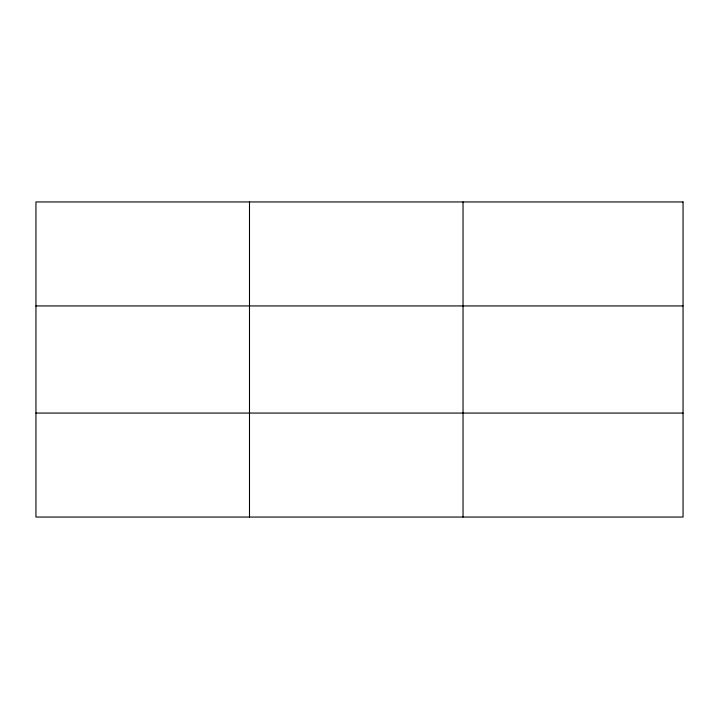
<?xml version="1.0" encoding="UTF-8"?>
<svg xmlns="http://www.w3.org/2000/svg" width="719" height="719" viewBox="0 0 719 719"><rect width="100%" height="100%" fill="white"/><g stroke="black" fill="none" stroke-linecap="round" stroke-linejoin="round"><path stroke-width="1.08" d="M249.493 517.051L249.493 201.949M463.036 517.051L463.036 201.949M35.95 305.935L683.05 305.935M35.95 413.066L683.05 413.066M683.05 201.949L683.05 517.051L35.95 517.051L35.95 201.949L683.05 201.949"/></g></svg>
